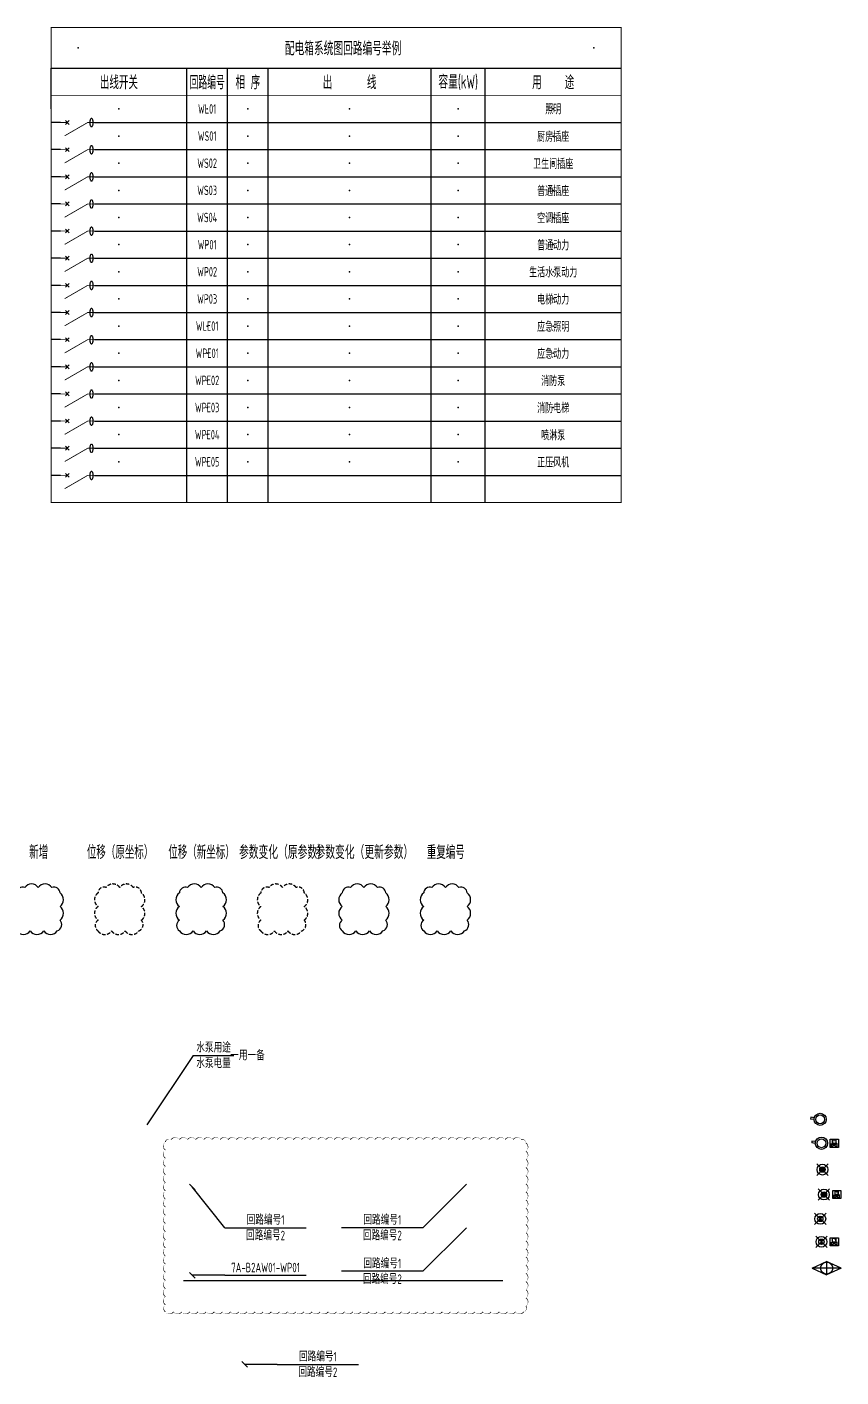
# Model space of a CAD drawing. Header units: millimetres. Extents: x -1040173 to 349982, y -145921 to 298175.
# Drawn here: x -484256 to -454263, y 14356 to 64089 of the extents above; entities that cross this region are included whole.
import ezdxf
from ezdxf.enums import TextEntityAlignment as Align

# ---------------------------------------------------------------- set-up
doc = ezdxf.new("R2010")
doc.units = ezdxf.units.MM
doc.header["$LTSCALE"] = 500
doc.header["$MEASUREMENT"] = 0
doc.linetypes.add('HIDDEN', pattern=[0.375, 0.25, -0.125])
doc.layers.get('0').update_dxf_attribs({"color": 255, "linetype": 'CONTINUOUS'})
for name, color, linetype in [('AI-POWR-AUXL1', 2, 'CONTINUOUS'), ('E-FAS-DEVC', 3, 'CONTINUOUS'), ('E-POWR-DEVC', 3, 'CONTINUOUS'), ('E-UNIV-AB', 10, 'CONTINUOUS'), ('E-UNIV-DIAG', 2, 'CONTINUOUS'), ('E-UNIV-EL', 140, 'CONTINUOUS'), ('E-UNIV-NOTE', 6, 'CONTINUOUS'), ('E-UNIV-WIRE', 4, 'CONTINUOUS'), ('W-FRPT-SPRL-EQPM', 60, 'CONTINUOUS'), ('W-NOTE', 40, 'CONTINUOUS'), ('W-RAIN-EQPM', 60, 'CONTINUOUS')]:
    doc.layers.add(name, color=color, linetype=linetype)
doc.layers.add('AI-充电桩分组', color=1, linetype='CONTINUOUS', plot=False)
doc.layers.add('AI-提资比对', color=1, linetype='CONTINUOUS', plot=False)
doc.styles.get("Standard").update_dxf_attribs({"font": 'txt', "width": 0.7})
doc.styles.add('TH-STYLE3', font='tssdeng.shx', dxfattribs={"width": 0.7, "bigfont": 'tssdchn.shx'})

# ---------------------------------------------------------------- blocks, each defined once
blk = doc.blocks.new('E-BQR101')
at = {"color": 3}
for p, q in [((-0.71, -3.21), (0.71, -1.79)), ((-0.71, -1.79), (0.71, -3.21))]:
    blk.add_line(p, q, dxfattribs=at)
at = {"color": 3, "const_width": 0.3}
for points in [[(0, 0), (0, -2.5)], [(0, -10), (-4.91, -1.5)], [(0, -10), (0, -12.5)]]:
    blk.add_lwpolyline(points, dxfattribs=at)
at = {"color": 3}
blk.add_lwpolyline([(-1.52, -11.39, 0.197687), (-1.44, -11.59, 0.098837), (-1.08, -11.83, 0.056196), (-0.64, -11.95, 0.042901), (-0.04, -12.01, 0.042901), (0.56, -11.95, 0.056196), (1.01, -11.83, 0.098837), (1.36, -11.59, 0.197687), (1.44, -11.39, 0.197687), (1.36, -11.19, 0.098837), (1.01, -10.95, 0.056196), (0.56, -10.82, 0.042901), (-0.04, -10.77, 0.042901), (-0.64, -10.82, 0.056196), (-1.08, -10.95, 0.098837), (-1.44, -11.19, 0.197687)], format="xyb", close=True, dxfattribs=at)
at = {"layer": 'E-UNIV-AB', "width": 0.6, "flags": 9}
blk.add_attdef('QR', text='', height=3.99, dxfattribs=at).set_placement((5, -4.95), align=Align.MIDDLE)
blk = doc.blocks.new('消防炮')
at = {"layer": 'W-FRPT-SPRL-EQPM'}
for p, q in [((-5.29, 0), (0, 2.47)), ((-5.29, 0), (0, -2.47)), ((5.29, 0), (-5.29, 0)), ((5.29, 0), (0, 2.47)), ((0, 2.47), (0, -2.47)), ((5.29, 0), (0, -2.47))]:
    blk.add_line(p, q, dxfattribs=at)
blk.add_circle((0, 0), 2.23, dxfattribs=at)
blk = doc.blocks.new('自动扫描射水喷头')
at = {"layer": 'W-NOTE'}
h = blk.add_hatch(color=8, dxfattribs=at)
h.dxf.hatch_style = 1
h.paths.add_polyline_path([(0.71, -0.71), (0, 0), (-0.71, -0.71, 0.414214)])
h.paths.add_polyline_path([(0.71, 0.71, 0.414214), (-0.71, 0.71), (0, 0)])
at = {"layer": 'W-FRPT-SPRL-EQPM'}
for p, q in [((2.12, 2.12), (-2.12, -2.12)), ((2.12, -2.12), (-2.12, 2.12))]:
    blk.add_line(p, q, dxfattribs=at)
for radius in [2, 1]:
    blk.add_circle((0, 0), radius, dxfattribs=at)
blk = doc.blocks.new('E-BFAS621-3')
blk.add_lwpolyline([(-1.5, -1.5), (-1.5, 1.5), (1.5, 1.5), (1.5, -1.5)], close=True)
at = {"layer": 'E-UNIV-EL'}
for p, q in [((-0.65, 1.3), (0.65, 1.3)), ((-0.65, 0), (-0.65, 1.3)), ((-0.65, 0), (0.65, 0)), ((0, 0), (0, -0.7)), ((0.65, 0), (0.65, 1.3))]:
    blk.add_line(p, q, dxfattribs=at)
blk.add_lwpolyline([(1, -1.28), (1, -0.12), (-1, -1.28), (-1, -0.12)], close=True, dxfattribs=at)
at = {"layer": 'E-UNIV-EL', "style": 'TH-STYLE3', "width": 0.7}
blk.add_attdef('F', text='', height=1, dxfattribs=at).set_placement((0, 0.65), align=Align.MIDDLE)
blk = doc.blocks.new('*U513')
blk.add_blockref('自动扫描射水喷头', (0, 0))
at = {"layer": 'E-FAS-DEVC'}
ref = blk.add_blockref('E-BFAS621-3', (4.75, 0), dxfattribs=at)
ref.add_attrib('F', 'M', dxfattribs={"layer": 'E-UNIV-EL', "height": 1, "style": 'TH-STYLE3', "width": 0.7}).set_placement((4.75, 0.75), align=Align.MIDDLE)
blk = doc.blocks.new('自动扫描射水高空水炮')
at = {"layer": 'W-FRPT-SPRL-EQPM'}
for p, q in [((-3.47, 0.76), (-3.55, 0.12)), ((-2.25, -0.04), (-3.55, 0.12)), ((-2.17, 0.6), (-3.47, 0.76))]:
    blk.add_line(p, q, dxfattribs=at)
for radius in [2.25, 1.62]:
    blk.add_circle((0, 0), radius, dxfattribs=at)
blk = doc.blocks.new('*U514')
blk.add_blockref('自动扫描射水高空水炮', (0, 0))
at = {"layer": 'E-FAS-DEVC'}
ref = blk.add_blockref('E-BFAS621-3', (4.75, 0), dxfattribs=at)
ref.add_attrib('F', 'M', dxfattribs={"layer": 'E-UNIV-EL', "height": 1, "style": 'TH-STYLE3', "width": 0.7}).set_placement((4.75, 0.75), align=Align.MIDDLE)
blk = doc.blocks.new('大空间智能灭火装置')
at = {"layer": 'W-FRPT-SPRL-EQPM'}
h = blk.add_hatch(color=8, dxfattribs=at)
edge = h.paths.add_edge_path()
edge.add_arc((0, 0), 1, 0, 360)
at = {"layer": 'W-RAIN-EQPM'}
h = blk.add_hatch(color=8, dxfattribs=at)
edge = h.paths.add_edge_path()
edge.add_arc((0, 0), 1, 0, 360)
at = {"layer": 'W-FRPT-SPRL-EQPM'}
for p, q in [((2.12, 2.12), (-2.12, -2.12)), ((2.12, -2.12), (-2.12, 2.12))]:
    blk.add_line(p, q, dxfattribs=at)
for radius in [2, 1]:
    blk.add_circle((0, 0), radius, dxfattribs=at)
blk = doc.blocks.new('*U515')
at = {"layer": 'E-FAS-DEVC'}
ref = blk.add_blockref('E-BFAS621-3', (4.75, 0), dxfattribs=at)
ref.add_attrib('F', 'M', dxfattribs={"layer": 'E-UNIV-EL', "height": 1, "style": 'TH-STYLE3', "width": 0.7}).set_placement((4.75, 0.75), align=Align.MIDDLE)
at = {"layer": 'W-FRPT-SPRL-EQPM'}
blk.add_blockref('大空间智能灭火装置', (0, 0), dxfattribs=at)
blk = doc.blocks.new('*U608')
at = {"layer": 'E-UNIV-NOTE'}
for q in [(0, 0), (32.13, 25.6)]:
    blk.add_line((17.13, 25.6), q, dxfattribs=at)
at = {"layer": 'E-UNIV-NOTE', "style": 'TH-STYLE3', "width": 0.7}
for tag, p in [('水泵用途', (24.63, 28.47)), ('主备关系', (37.13, 25.6)), ('水泵电量', (24.63, 22.7))]:
    blk.add_attdef(tag, text='', height=3.5, dxfattribs=at).set_placement(p, align=Align.MIDDLE_CENTER)
blk = doc.blocks.new('*U687')
at = {"layer": 'E-UNIV-NOTE'}
for p, q in [((-1.06, 1.06), (1.06, -1.06)), ((12, -15), (0, 0)), ((12, -15), (42, -15))]:
    blk.add_line(p, q, dxfattribs=at)
at = {"layer": 'E-UNIV-NOTE', "style": 'TH-STYLE3', "width": 0.7}
for tag, p in [('回路编号1', (27, -12.13)), ('回路编号2', (27, -17.87))]:
    blk.add_attdef(tag, text='', height=3.5, dxfattribs=at).set_placement(p, align=Align.MIDDLE_CENTER)
blk = doc.blocks.new('AI-回路标注-R')
at = {"layer": 'E-UNIV-NOTE', "xscale": 100, "yscale": 100, "zscale": 100}
blk.add_blockref('*U687', (0, 0), dxfattribs=at).add_auto_attribs({'回路编号1': '回路编号1', '回路编号2': '回路编号2'})
blk = doc.blocks.new('*U685')
at = {"layer": 'E-UNIV-NOTE'}
for p, q in [((-15, -15), (0, 0)), ((-1.06, -1.06), (1.06, 1.06)), ((-15, -15), (-45, -15))]:
    blk.add_line(p, q, dxfattribs=at)
at = {"layer": 'E-UNIV-NOTE', "style": 'TH-STYLE3', "width": 0.7}
for tag, p in [('回路编号1', (-30, -12.13)), ('回路编号2', (-30, -17.87))]:
    blk.add_attdef(tag, text='', height=3.5, dxfattribs=at).set_placement(p, align=Align.MIDDLE_CENTER)
blk = doc.blocks.new('AI-回路标注-L')
at = {"layer": 'E-UNIV-NOTE', "xscale": 100, "yscale": 100, "zscale": 100}
blk.add_blockref('*U685', (0, 0), dxfattribs=at).add_auto_attribs({'回路编号1': '回路编号1', '回路编号2': '回路编号2'})
blk = doc.blocks.new('*U688')
at = {"layer": 'E-UNIV-NOTE'}
for p, q in [((-1.06, 1.06), (1.06, -1.06)), ((12, 0), (0, 0)), ((12, 0), (42, 0))]:
    blk.add_line(p, q, dxfattribs=at)
at = {"layer": 'E-UNIV-NOTE', "style": 'TH-STYLE3', "width": 0.7}
for tag, p in [('回路编号1', (27, 2.87)), ('回路编号2', (27, -2.87))]:
    blk.add_attdef(tag, text='', height=3.5, dxfattribs=at).set_placement(p, align=Align.MIDDLE_CENTER)
blk = doc.blocks.new('*U689')
at = {"layer": 'E-UNIV-NOTE'}
for p, q in [((-1.06, 1.06), (1.06, -1.06)), ((12, 0), (0, 0)), ((12, 0), (42, 0))]:
    blk.add_line(p, q, dxfattribs=at)
at = {"layer": 'E-UNIV-NOTE', "style": 'TH-STYLE3', "width": 0.7}
for tag, p in [('回路编号1', (27, 2.87)), ('回路编号2', (27, -2.87))]:
    blk.add_attdef(tag, text='', height=3.5, dxfattribs=at).set_placement(p, align=Align.MIDDLE_CENTER)

msp = doc.modelspace()

# ---------------------------------------------------------------- linework, layer by layer
msp.add_line((-483368, 61072), (-483368, 62572))
for p in [(-482368, 63322), (-472287, 63322), (-463368, 63322), (-480868, 61072), (-477618, 61072), (-476118, 61072), (-472368, 61072), (-468368, 61072), (-464868, 61072), (-480868, 60072), (-477618, 60072), (-476118, 60072), (-472368, 60072), (-468368, 60072), (-464868, 60072), (-480868, 59072), (-477618, 59072), (-476118, 59072), (-472368, 59072), (-468368, 59072), (-464868, 59072), (-480868, 58072), (-477618, 58072), (-476118, 58072), (-472368, 58072), (-468368, 58072), (-464868, 58072), (-480868, 57072), (-477618, 57072), (-476118, 57072), (-472368, 57072), (-468368, 57072), (-464868, 57072), (-480868, 56072), (-477618, 56072), (-476118, 56072), (-472368, 56072), (-468368, 56072), (-464868, 56072), (-480868, 55072), (-477618, 55072), (-476118, 55072), (-472368, 55072), (-468368, 55072), (-464868, 55072), (-480868, 54072), (-477618, 54072), (-476118, 54072), (-472368, 54072), (-468368, 54072), (-464868, 54072), (-480868, 53072), (-477618, 53072), (-476118, 53072), (-472368, 53072), (-468368, 53072), (-464868, 53072), (-480868, 52072), (-477618, 52072), (-476118, 52072), (-472368, 52072), (-468368, 52072), (-464868, 52072), (-480868, 51072), (-477618, 51072), (-476118, 51072), (-472368, 51072), (-468368, 51072), (-464868, 51072), (-480868, 50072), (-477618, 50072), (-476118, 50072), (-472368, 50072), (-468368, 50072), (-464868, 50072), (-480868, 49072), (-477618, 49072), (-476118, 49072), (-472368, 49072), (-468368, 49072), (-464868, 49072), (-480868, 48072), (-477618, 48072), (-476118, 48072), (-472368, 48072), (-468368, 48072), (-464868, 48072)]:
    msp.add_point(p)
at = {"layer": 'AI-充电桩分组', "linetype": 'Continuous'}
msp.add_lwpolyline([(-479156, 16757, 0, 30, 0.520567), (-478856, 16757, 0, 30, 0.520567), (-478556, 16757, 0, 30, 0.520567), (-478256, 16757, 0, 30, 0.520567), (-477956, 16757, 0, 30, 0.520567), (-477656, 16757, 0, 30, 0.520567), (-477356, 16757, 0, 30, 0.520567), (-477056, 16757, 0, 30, 0.520567), (-476756, 16757, 0, 30, 0.520567), (-476456, 16757, 0, 30, 0.520567), (-476156, 16757, 0, 30, 0.520567), (-475856, 16757, 0, 30, 0.520567), (-475556, 16757, 0, 30, 0.520567), (-475256, 16757, 0, 30, 0.520567), (-474956, 16757, 0, 30, 0.520567), (-474656, 16757, 0, 30, 0.520567), (-474356, 16757, 0, 30, 0.520567), (-474056, 16757, 0, 30, 0.520567), (-473756, 16757, 0, 30, 0.520567), (-473456, 16757, 0, 30, 0.520567), (-473156, 16757, 0, 30, 0.520567), (-472856, 16757, 0, 30, 0.520567), (-472556, 16757, 0, 30, 0.520567), (-472256, 16757, 0, 30, 0.520567), (-471956, 16757, 0, 30, 0.520567), (-471656, 16757, 0, 30, 0.520567), (-471356, 16757, 0, 30, 0.520567), (-471056, 16757, 0, 30, 0.520567), (-470756, 16757, 0, 30, 0.520567), (-470456, 16757, 0, 30, 0.520567), (-470156, 16757, 0, 30, 0.520567), (-469856, 16757, 0, 30, 0.520567), (-469556, 16757, 0, 30, 0.520567), (-469256, 16757, 0, 30, 0.520567), (-468956, 16757, 0, 30, 0.520567), (-468656, 16757, 0, 30, 0.520567), (-468356, 16757, 0, 30, 0.520567), (-468056, 16757, 0, 30, 0.520567), (-467756, 16757, 0, 30, 0.520567), (-467456, 16757, 0, 30, 0.520567), (-467156, 16757, 0, 30, 0.520567), (-466856, 16757, 0, 30, 0.520567), (-466556, 16757, 0, 30, 0.520567), (-466256, 16757, 0, 30, 0.520567), (-465956, 16757, 0, 30, 0.520567), (-465872, 16972, 0, 30, 0.520567), (-465872, 17272, 0, 30, 0.520567), (-465872, 17572, 0, 30, 0.520567), (-465872, 17872, 0, 30, 0.520567), (-465872, 18172, 0, 30, 0.520567), (-465872, 18472, 0, 30, 0.520567), (-465872, 18772, 0, 30, 0.520567), (-465872, 19072, 0, 30, 0.520567), (-465872, 19372, 0, 30, 0.520567), (-465872, 19672, 0, 30, 0.520567), (-465872, 19972, 0, 30, 0.520567), (-465872, 20272, 0, 30, 0.520567), (-465872, 20572, 0, 30, 0.520567), (-465872, 20872, 0, 30, 0.520567), (-465872, 21172, 0, 30, 0.520567), (-465872, 21472, 0, 30, 0.520567), (-465872, 21772, 0, 30, 0.520567), (-465872, 22072, 0, 30, 0.520567), (-465872, 22372, 0, 30, 0.520567), (-465872, 22672, 0, 30, 0.520567), (-465872, 22972, 0, 30, 0.520567), (-466043, 23101, 0, 30, 0.520567), (-466343, 23101, 0, 30, 0.520567), (-466643, 23101, 0, 30, 0.520567), (-466943, 23101, 0, 30, 0.520567), (-467243, 23101, 0, 30, 0.520567), (-467543, 23101, 0, 30, 0.520567), (-467843, 23101, 0, 30, 0.520567), (-468143, 23101, 0, 30, 0.520567), (-468443, 23101, 0, 30, 0.520567), (-468743, 23101, 0, 30, 0.520567), (-469043, 23101, 0, 30, 0.520567), (-469343, 23101, 0, 30, 0.520567), (-469643, 23101, 0, 30, 0.520567), (-469943, 23101, 0, 30, 0.520567), (-470243, 23101, 0, 30, 0.520567), (-470543, 23101, 0, 30, 0.520567), (-470843, 23101, 0, 30, 0.520567), (-471143, 23101, 0, 30, 0.520567), (-471443, 23101, 0, 30, 0.520567), (-471743, 23101, 0, 30, 0.520567), (-472043, 23101, 0, 30, 0.520567), (-472343, 23101, 0, 30, 0.520567), (-472643, 23101, 0, 30, 0.520567), (-472943, 23101, 0, 30, 0.520567), (-473243, 23101, 0, 30, 0.520567), (-473543, 23101, 0, 30, 0.520567), (-473843, 23101, 0, 30, 0.520567), (-474143, 23101, 0, 30, 0.520567), (-474443, 23101, 0, 30, 0.520567), (-474743, 23101, 0, 30, 0.520567), (-475043, 23101, 0, 30, 0.520567), (-475343, 23101, 0, 30, 0.520567), (-475643, 23101, 0, 30, 0.520567), (-475943, 23101, 0, 30, 0.520567), (-476243, 23101, 0, 30, 0.520567), (-476543, 23101, 0, 30, 0.520567), (-476843, 23101, 0, 30, 0.520567), (-477143, 23101, 0, 30, 0.520567), (-477443, 23101, 0, 30, 0.520567), (-477743, 23101, 0, 30, 0.520567), (-478043, 23101, 0, 30, 0.520567), (-478343, 23101, 0, 30, 0.520567), (-478643, 23101, 0, 30, 0.520567), (-478943, 23101, 0, 30, 0.520567), (-479156, 23015, 0, 30, 0.520567), (-479156, 22715, 0, 30, 0.520567), (-479156, 22415, 0, 30, 0.520567), (-479156, 22115, 0, 30, 0.520567), (-479156, 21815, 0, 30, 0.520567), (-479156, 21515, 0, 30, 0.520567), (-479156, 21215, 0, 30, 0.520567), (-479156, 20915, 0, 30, 0.520567), (-479156, 20615, 0, 30, 0.520567), (-479156, 20315, 0, 30, 0.520567), (-479156, 20015, 0, 30, 0.520567), (-479156, 19715, 0, 30, 0.520567), (-479156, 19415, 0, 30, 0.520567), (-479156, 19115, 0, 30, 0.520567), (-479156, 18815, 0, 30, 0.520567), (-479156, 18515, 0, 30, 0.520567), (-479156, 18215, 0, 30, 0.520567), (-479156, 17915, 0, 30, 0.520567), (-479156, 17615, 0, 30, 0.520567), (-479156, 17315, 0, 30, 0.520567), (-479156, 17015, 0, 30, 0.520567)], format="xyseb", close=True, dxfattribs=at)
at = {"layer": 'AI-充电桩分组'}
msp.add_lwpolyline([(-478492, 17906), (-466721, 17906)], dxfattribs=at)
at = {"layer": 'AI-提资比对', "color": 1, "linetype": 'Continuous'}
msp.add_lwpolyline([(-484639, 30788, 0.520567), (-484139, 30788, 0.520567), (-483639, 30788, 0.520567), (-483139, 30788, 0.520567), (-483039, 31188, 0.520567), (-483039, 31688, 0.520567), (-483039, 32188, 0.520567), (-483339, 32388, 0.520567), (-483839, 32388, 0.520567), (-484339, 32388, 0.520567), (-484639, 32188, 0.520567), (-484639, 31688, 0.520567), (-484639, 31188, 0.520567)], format="xyb", close=True, dxfattribs=at)
at = {"layer": 'AI-提资比对', "color": 2, "linetype": 'HIDDEN'}
msp.add_lwpolyline([(-481639, 30788, 0.520567), (-481139, 30788, 0.520567), (-480639, 30788, 0.520567), (-480139, 30788, 0.520567), (-480039, 31188, 0.520567), (-480039, 31688, 0.520567), (-480039, 32188, 0.520567), (-480339, 32388, 0.520567), (-480839, 32388, 0.520567), (-481339, 32388, 0.520567), (-481639, 32188, 0.520567), (-481639, 31688, 0.520567), (-481639, 31188, 0.520567)], format="xyb", close=True, dxfattribs=at)
at = {"layer": 'AI-提资比对', "color": 2, "linetype": 'Continuous'}
msp.add_lwpolyline([(-478639, 30788, 0.520567), (-478139, 30788, 0.520567), (-477639, 30788, 0.520567), (-477139, 30788, 0.520567), (-477039, 31188, 0.520567), (-477039, 31688, 0.520567), (-477039, 32188, 0.520567), (-477339, 32388, 0.520567), (-477839, 32388, 0.520567), (-478339, 32388, 0.520567), (-478639, 32188, 0.520567), (-478639, 31688, 0.520567), (-478639, 31188, 0.520567)], format="xyb", close=True, dxfattribs=at)
at = {"layer": 'AI-提资比对', "color": 3, "linetype": 'HIDDEN'}
msp.add_lwpolyline([(-475639, 30788, 0.520567), (-475139, 30788, 0.520567), (-474639, 30788, 0.520567), (-474139, 30788, 0.520567), (-474039, 31188, 0.520567), (-474039, 31688, 0.520567), (-474039, 32188, 0.520567), (-474339, 32388, 0.520567), (-474839, 32388, 0.520567), (-475339, 32388, 0.520567), (-475639, 32188, 0.520567), (-475639, 31688, 0.520567), (-475639, 31188, 0.520567)], format="xyb", close=True, dxfattribs=at)
at = {"layer": 'AI-提资比对', "color": 3, "linetype": 'Continuous'}
msp.add_lwpolyline([(-472639, 30788, 0.520567), (-472139, 30788, 0.520567), (-471639, 30788, 0.520567), (-471139, 30788, 0.520567), (-471039, 31188, 0.520567), (-471039, 31688, 0.520567), (-471039, 32188, 0.520567), (-471339, 32388, 0.520567), (-471839, 32388, 0.520567), (-472339, 32388, 0.520567), (-472639, 32188, 0.520567), (-472639, 31688, 0.520567), (-472639, 31188, 0.520567)], format="xyb", close=True, dxfattribs=at)
at = {"layer": 'AI-提资比对', "color": 5, "linetype": 'Continuous'}
msp.add_lwpolyline([(-469639, 30788, 0.520567), (-469139, 30788, 0.520567), (-468639, 30788, 0.520567), (-468139, 30788, 0.520567), (-468039, 31188, 0.520567), (-468039, 31688, 0.520567), (-468039, 32188, 0.520567), (-468339, 32388, 0.520567), (-468839, 32388, 0.520567), (-469339, 32388, 0.520567), (-469639, 32188, 0.520567), (-469639, 31688, 0.520567), (-469639, 31188, 0.520567)], format="xyb", close=True, dxfattribs=at)
at = {"layer": 'E-UNIV-DIAG'}
for p, q in [((-483368, 62572), (-462368, 62572)), ((-478368, 61572), (-478368, 62572)), ((-476868, 61572), (-476868, 62572)), ((-475368, 61572), (-475368, 62572)), ((-469368, 61572), (-469368, 62572)), ((-467368, 61572), (-467368, 62572)), ((-478368, 60572), (-478368, 61572)), ((-476868, 60572), (-476868, 61572)), ((-475368, 60572), (-475368, 61572)), ((-469368, 60572), (-469368, 61572)), ((-467368, 60572), (-467368, 61572)), ((-481768, 60572), (-462368, 60572)), ((-478368, 59572), (-478368, 60572)), ((-476868, 59572), (-476868, 60572)), ((-475368, 59572), (-475368, 60572)), ((-469368, 59572), (-469368, 60572)), ((-467368, 59572), (-467368, 60572)), ((-481768, 59572), (-462368, 59572)), ((-478368, 58572), (-478368, 59572)), ((-476868, 58572), (-476868, 59572)), ((-475368, 58572), (-475368, 59572)), ((-469368, 58572), (-469368, 59572)), ((-467368, 58572), (-467368, 59572)), ((-481768, 58572), (-462368, 58572)), ((-478368, 57572), (-478368, 58572)), ((-476868, 57572), (-476868, 58572)), ((-475368, 57572), (-475368, 58572)), ((-469368, 57572), (-469368, 58572)), ((-467368, 57572), (-467368, 58572)), ((-481768, 57572), (-462368, 57572)), ((-478368, 56572), (-478368, 57572)), ((-476868, 56572), (-476868, 57572)), ((-475368, 56572), (-475368, 57572)), ((-469368, 56572), (-469368, 57572)), ((-467368, 56572), (-467368, 57572)), ((-481768, 56572), (-462368, 56572)), ((-478368, 55572), (-478368, 56572)), ((-476868, 55572), (-476868, 56572)), ((-475368, 55572), (-475368, 56572)), ((-469368, 55572), (-469368, 56572)), ((-467368, 55572), (-467368, 56572)), ((-481768, 55572), (-462368, 55572)), ((-478368, 54572), (-478368, 55572)), ((-476868, 54572), (-476868, 55572)), ((-475368, 54572), (-475368, 55572)), ((-469368, 54572), (-469368, 55572)), ((-467368, 54572), (-467368, 55572)), ((-481768, 54572), (-462368, 54572)), ((-478368, 53572), (-478368, 54572)), ((-476868, 53572), (-476868, 54572)), ((-475368, 53572), (-475368, 54572)), ((-469368, 53572), (-469368, 54572)), ((-467368, 53572), (-467368, 54572)), ((-481768, 53572), (-462368, 53572)), ((-478368, 52572), (-478368, 53572)), ((-476868, 52572), (-476868, 53572)), ((-475368, 52572), (-475368, 53572)), ((-469368, 52572), (-469368, 53572)), ((-467368, 52572), (-467368, 53572)), ((-481768, 52572), (-462368, 52572)), ((-478368, 51572), (-478368, 52572)), ((-476868, 51572), (-476868, 52572)), ((-475368, 51572), (-475368, 52572)), ((-469368, 51572), (-469368, 52572)), ((-467368, 51572), (-467368, 52572)), ((-481768, 51572), (-462368, 51572)), ((-478368, 50572), (-478368, 51572)), ((-476868, 50572), (-476868, 51572)), ((-475368, 50572), (-475368, 51572)), ((-469368, 50572), (-469368, 51572)), ((-467368, 50572), (-467368, 51572)), ((-481768, 50572), (-462368, 50572)), ((-478368, 49572), (-478368, 50572)), ((-476868, 49572), (-476868, 50572)), ((-475368, 49572), (-475368, 50572)), ((-469368, 49572), (-469368, 50572)), ((-467368, 49572), (-467368, 50572)), ((-481768, 49572), (-462368, 49572)), ((-478368, 48572), (-478368, 49572)), ((-476868, 48572), (-476868, 49572)), ((-475368, 48572), (-475368, 49572)), ((-469368, 48572), (-469368, 49572)), ((-467368, 48572), (-467368, 49572)), ((-481768, 48572), (-462368, 48572)), ((-478368, 47572), (-478368, 48572)), ((-476868, 47572), (-476868, 48572)), ((-475368, 47572), (-475368, 48572)), ((-469368, 47572), (-469368, 48572)), ((-467368, 47572), (-467368, 48572)), ((-481768, 47572), (-462368, 47572)), ((-478368, 46572), (-478368, 47572)), ((-476868, 46572), (-476868, 47572)), ((-475368, 46572), (-475368, 47572)), ((-469368, 46572), (-469368, 47572)), ((-467368, 46572), (-467368, 47572))]:
    msp.add_line(p, q, dxfattribs=at)
at = {"layer": 'E-UNIV-DIAG', "const_width": 35}
for points in [[(-483368, 61572), (-483368, 64072), (-462368, 64072), (-462368, 61572)], [(-462368, 61572), (-483368, 61572)], [(-483368, 61572), (-483368, 60572)], [(-462368, 60572), (-462368, 61572)], [(-483368, 60572), (-483368, 59572)], [(-462368, 59572), (-462368, 60572)], [(-483368, 59572), (-483368, 58572)], [(-462368, 58572), (-462368, 59572)], [(-483368, 58572), (-483368, 57572)], [(-462368, 57572), (-462368, 58572)], [(-483368, 57572), (-483368, 56572)], [(-462368, 56572), (-462368, 57572)], [(-483368, 56572), (-483368, 55572)], [(-462368, 55572), (-462368, 56572)], [(-483368, 55572), (-483368, 54572)], [(-462368, 54572), (-462368, 55572)], [(-483368, 54572), (-483368, 53572)], [(-462368, 53572), (-462368, 54572)], [(-483368, 53572), (-483368, 52572)], [(-462368, 52572), (-462368, 53572)], [(-483368, 52572), (-483368, 51572)], [(-462368, 51572), (-462368, 52572)], [(-483368, 51572), (-483368, 50572)], [(-462368, 50572), (-462368, 51572)], [(-483368, 50572), (-483368, 49572)], [(-462368, 49572), (-462368, 50572)], [(-483368, 49572), (-483368, 48572)], [(-462368, 48572), (-462368, 49572)], [(-483368, 48572), (-483368, 47572)], [(-462368, 47572), (-462368, 48572)], [(-483368, 47572), (-483368, 46572), (-462368, 46572), (-462368, 47572)]]:
    msp.add_lwpolyline(points, dxfattribs=at)
at = {"layer": 'E-UNIV-WIRE'}
for p, q in [((-483018, 60572), (-483368, 60572)), ((-483018, 59572), (-483368, 59572)), ((-483018, 58572), (-483368, 58572)), ((-483018, 57572), (-483368, 57572)), ((-483018, 56572), (-483368, 56572)), ((-483018, 55572), (-483368, 55572)), ((-483018, 54572), (-483368, 54572)), ((-483018, 53572), (-483368, 53572)), ((-483018, 52572), (-483368, 52572)), ((-483018, 51572), (-483368, 51572)), ((-483018, 50572), (-483368, 50572)), ((-483018, 49572), (-483368, 49572)), ((-483018, 48572), (-483368, 48572)), ((-483018, 47572), (-483368, 47572))]:
    msp.add_line(p, q, dxfattribs=at)

# ---------------------------------------------------------------- block references
at = {"xscale": 100, "yscale": 100, "zscale": 100}
msp.add_blockref('*U608', (-479845, 23642), dxfattribs=at).add_auto_attribs({'水泵电量': '水泵电量', '水泵用途': '水泵用途', '主备关系': '一用一备'})
for name, p in [('自动扫描射水高空水炮', (-455029, 23848)), ('*U514', (-454985, 22966)), ('大空间智能灭火装置', (-454945, 21997)), ('*U515', (-454893, 21077)), ('自动扫描射水喷头', (-455026, 20182)), ('*U513', (-454982, 19337)), ('消防炮', (-454791, 18369))]:
    msp.add_blockref(name, p, dxfattribs=at)
at = {"layer": 'AI-POWR-AUXL1'}
for name, p in [('AI-回路标注-R', (-478166, 21356)), ('AI-回路标注-L', (-468165, 21356))]:
    msp.add_blockref(name, p, dxfattribs=at)
at = {"layer": 'AI-充电桩分组', "linetype": 'Continuous', "xscale": 100, "yscale": 100, "zscale": 100}
msp.add_blockref('*U689', (-476240, 14818), dxfattribs=at).add_auto_attribs({'回路编号1': '回路编号1', '回路编号2': '回路编号2'})
at = {"layer": 'E-POWR-DEVC', "xscale": 100, "yscale": 100, "zscale": 100, "rotation": 90}
for p in [(-483018, 60572), (-483018, 59572), (-483018, 58572), (-483018, 57572), (-483018, 56572), (-483018, 55572), (-483018, 54572), (-483018, 53572), (-483018, 52572), (-483018, 51572), (-483018, 50572), (-483018, 49572), (-483018, 48572), (-483018, 47572)]:
    msp.add_blockref('E-BQR101', p, dxfattribs=at)
at = {"layer": 'E-UNIV-NOTE', "xscale": 100, "yscale": 100, "zscale": 100}
msp.add_blockref('*U685', (-468165, 19749), dxfattribs=at).add_auto_attribs({'回路编号1': '回路编号1', '回路编号2': '回路编号2'})
at = {"layer": 'E-UNIV-NOTE'}
ref = msp.add_blockref('*U688', (-478166, 18102), dxfattribs=dict(at, xscale=100, yscale=100, zscale=100))
ref.add_attrib('回路编号1', '7A-B2AW01-WP01', dxfattribs={"height": 350, "style": 'TH-STYLE3', "width": 0.7}).set_placement((-475466, 18389), align=Align.MIDDLE_CENTER)

# ---------------------------------------------------------------- texts
at = {"layer": 'E-UNIV-NOTE', "style": 'TH-STYLE3'}
for s, height, width, p in [('配电箱系统图回路编号举例', 500, 0.65, (-472609, 63322)), ('出线开关', 500, 0.7, (-480868, 62072)), ('回路编号', 500, 0.5, (-477618, 62072)), ('相 序', 500, 0.7, (-476118, 62072)), ('出      线', 500, 0.7, (-472368, 62072)), ('容量(kW)', 500, 0.6, (-468368, 62072)), ('用    途', 500, 0.7, (-464868, 62072)), ('WL01', 350, 0.65, (-477618, 61072)), ('照明', 350, 0.65, (-464868, 61072)), ('WS01', 350, 0.65, (-477618, 60072)), ('厨房插座', 350, 0.65, (-464868, 60072)), ('WS02', 350, 0.65, (-477618, 59072)), ('卫生间插座', 350, 0.65, (-464868, 59072)), ('WS03', 350, 0.65, (-477618, 58072)), ('普通插座', 350, 0.65, (-464868, 58072)), ('WS04', 350, 0.65, (-477618, 57072)), ('空调插座', 350, 0.65, (-464868, 57072)), ('WP01', 350, 0.65, (-477618, 56072)), ('普通动力', 350, 0.65, (-464868, 56072)), ('WP02', 350, 0.65, (-477618, 55072)), ('生活水泵动力', 350, 0.65, (-464868, 55072)), ('WP03', 350, 0.65, (-477618, 54072)), ('电梯动力', 350, 0.65, (-464868, 54072)), ('WLE01', 350, 0.65, (-477618, 53072)), ('应急照明', 350, 0.65, (-464868, 53072)), ('WPE01', 350, 0.65, (-477618, 52072)), ('应急动力', 350, 0.65, (-464868, 52072)), ('WPE02', 350, 0.65, (-477618, 51072)), ('消防泵', 350, 0.65, (-464868, 51072)), ('WPE03', 350, 0.65, (-477618, 50072)), ('消防电梯', 350, 0.65, (-464868, 50072)), ('WPE04', 350, 0.65, (-477618, 49072)), ('喷淋泵', 350, 0.65, (-464868, 49072)), ('WPE05', 350, 0.65, (-477618, 48072)), ('正压风机', 350, 0.65, (-464868, 48072)), ('新增', 500, 0.7, (-483825, 33714)), ('位移（原坐标）', 500, 0.7, (-480825, 33714)), ('位移（新坐标）', 500, 0.7, (-477825, 33714)), ('参数变化（原参数）', 500, 0.6, (-474825, 33714)), ('参数变化（更新参数）', 500, 0.6, (-471825, 33714)), ('重复编号', 500, 0.7, (-468825, 33714))]:
    msp.add_text(s, height=height, dxfattribs=dict(at, width=width)).set_placement(p, align=Align.MIDDLE)

doc.saveas('drawing.dxf')
